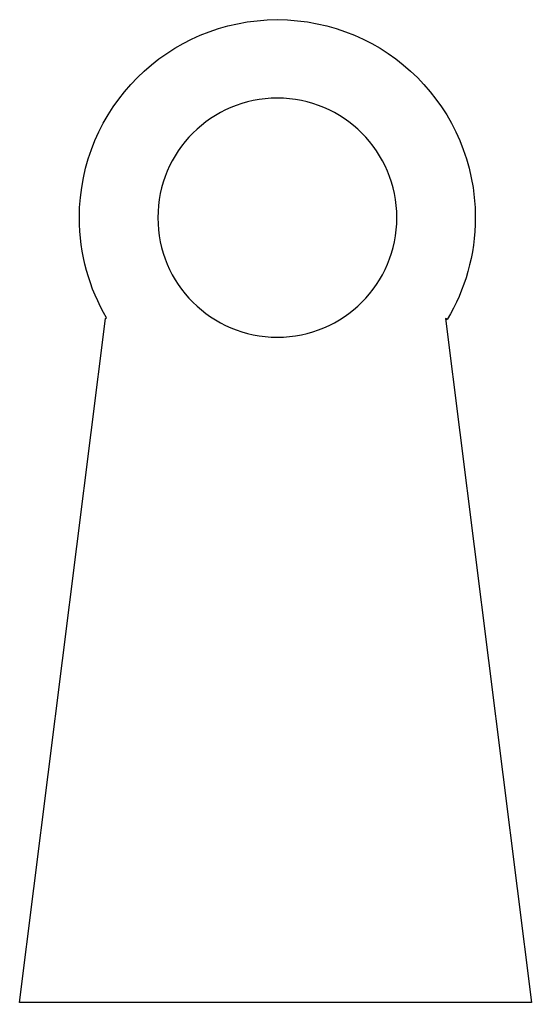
# Model space of a CAD drawing. Header units: centimetres. Extents: x -3.8 to 3.4, y -8.7 to 5.2.
import ezdxf

# ---------------------------------------------------------------- set-up
doc = ezdxf.new("R2010")
doc.units = ezdxf.units.CM
doc.header["$MEASUREMENT"] = 0
doc.layers.add('Camada 1', color=7, linetype='Continuous')

msp = doc.modelspace()

# ---------------------------------------------------------------- linework, layer by layer
at = {"layer": 'Camada 1'}
for points, knots in [([(2.20694, 0.92504), (2.46039, 1.34662), (2.60615, 1.84031), (2.60615, 2.36802), (2.60615, 2.36802), (2.60615, 3.91694), (1.35049, 5.1726), (-0.19843, 5.1726), (-0.19843, 5.1726), (-1.74735, 5.1726), (-3.00302, 3.91694), (-3.00302, 2.36802), (-3.00302, 2.36802), (-3.00302, 1.84994), (-2.86255, 1.36469), (-2.61763, 0.94824), (-2.61763, 0.94824), (-2.61763, 0.94824), (-2.6326, 0.93927), (-2.6326, 0.93927), (-2.6326, 0.93927), (-2.6326, 0.93927), (-3.84969, -8.74448), (-3.84969, -8.74448), (-3.84969, -8.74448), (-3.84969, -8.74448), (-0.5424, -8.74448), (-0.5424, -8.74448), (-0.5424, -8.74448), (-0.5424, -8.74448), (0.0926, -8.74448), (0.0926, -8.74448), (0.0926, -8.74448), (0.0926, -8.74448), (3.3999, -8.74448), (3.3999, -8.74448), (3.3999, -8.74448), (3.3999, -8.74448), (2.18281, 0.93927), (2.18281, 0.93927), (2.18281, 0.93927), (2.18281, 0.93927), (2.20694, 0.92504), (2.20694, 0.92504)], [0, 0, 0, 0, 0.08333333, 0.08333333, 0.08333333, 0.08333333, 0.16666667, 0.16666667, 0.16666667, 0.16666667, 0.25, 0.25, 0.25, 0.25, 0.33333333, 0.33333333, 0.33333333, 0.33333333, 0.41666667, 0.41666667, 0.41666667, 0.41666667, 0.5, 0.5, 0.5, 0.5, 0.58333333, 0.58333333, 0.58333333, 0.58333333, 0.66666667, 0.66666667, 0.66666667, 0.66666667, 0.75, 0.75, 0.75, 0.75, 0.83333333, 0.83333333, 0.83333333, 0.83333333, 1, 1, 1, 1]), ([(-1.89177, 2.36802), (-1.89177, 3.30324), (-1.13366, 4.06135), (-0.19844, 4.06135), (-0.19844, 4.06135), (0.73678, 4.06135), (1.49489, 3.30324), (1.49489, 2.36802), (1.49489, 2.36802), (1.49489, 1.4328), (0.73678, 0.67469), (-0.19844, 0.67469), (-0.19844, 0.67469), (-1.13366, 0.67469), (-1.89177, 1.4328), (-1.89177, 2.36802)], [0, 0, 0, 0, 0.2, 0.2, 0.2, 0.2, 0.4, 0.4, 0.4, 0.4, 0.6, 0.6, 0.6, 0.6, 1, 1, 1, 1])]:
    msp.add_open_spline(points, degree=3, knots=knots, dxfattribs=at)

doc.saveas('drawing.dxf')
